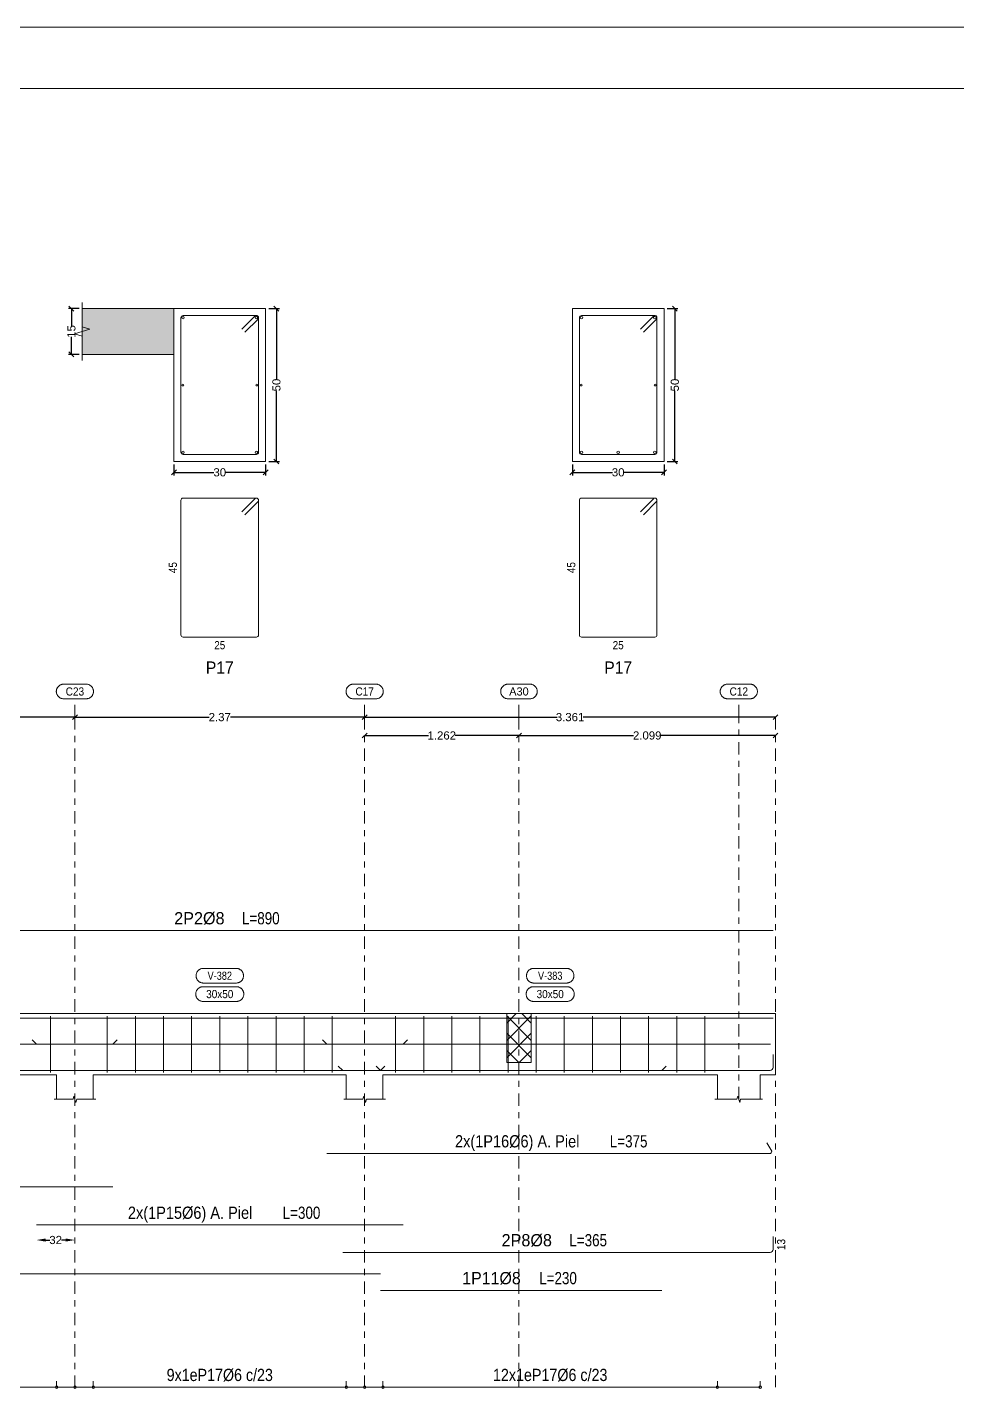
# Model space of a CAD drawing. Header units: millimetres. Extents: x 3 to 479, y -191 to 120.
# Drawn here: x 198.12 to 213.33, y -171.44 to -149.16 of the extents above; entities that cross this region are included whole.
import ezdxf
from ezdxf.enums import TextEntityAlignment as Align

# ---------------------------------------------------------------- set-up
doc = ezdxf.new("R2010")
doc.units = ezdxf.units.MM
doc.linetypes.add('CYPE_RAYAPUNTO', pattern=[0.4125, 0.2025, -0.105, 0, -0.105])
for name, color, linetype, lineweight in [('ALZ_ARM_LONG_ARM_TEXTOS', 3, 'Continuous', 9), ('ALZ_ARM_LONG_TXT_LONG', 3, 'Continuous', 9), ('ALZ_ARM_TRANS_TXT_EST', 3, 'Continuous', 9), ('ALZ_CONT_NUDOS', 122, 'Continuous', 9), ('ALZ_CONT_VIG_HORMIGON', 2, 'Continuous', 9), ('ALZ_COT_COT_ANCLAJES', 3, 'Continuous', 0), ('ALZ_COT_COT_ARM', 3, 'Continuous', 0), ('ALZ_COT_COT_EST', 3, 'Continuous', 0), ('ALZ_COT_COT_LIN_APOYOS', 2, 'CYPE_RAYAPUNTO', 0), ('ALZ_COT_LONGITUD_PROYECTADA', 122, 'Continuous', 0), ('ALZ_REF_COT_LIN_AUX_COTA', 2, 'CYPE_RAYAPUNTO', 9), ('ALZ_REF_REF_NOMBRE', 3, 'Continuous', 9), ('ALZ_REF_REF_REFERENCIA', 3, 'Continuous', 9), ('ALZ_REF_TEXTO_REF_NOMBRE', 3, 'Continuous', 9), ('ALZ_REF_TEXTO_REF_REFERENCIA', 3, 'Continuous', 9), ('ARM_LONGITUDINAL_Ø6', 151, 'Continuous', 9), ('ARM_LONGITUDINAL_Ø8', 32, 'Continuous', 9), ('ARM_TRANSVERSAL_Ø6', 151, 'Continuous', 9), ('RECUAD_LIMITES', 2, 'Continuous', 0), ('RECUAD_MARCO', 1, 'Continuous', 20), ('SEC_CONT_FORJADOS_SECCION', 8, 'Continuous', 9), ('SEC_CONT_VIG_HORMIGON_SECCION', 2, 'Continuous', 9), ('SEC_COTAS_SEC_DIM_VIGA', 122, 'Continuous', 0), ('SEC_COTAS_TEXTOS_DESPIECE_ESTRIBADO', 122, 'Continuous', 0), ('SEC_REF_TXT_POSICIONES_ARM_ESTRIBOS', 1, 'Continuous', 9)]:
    doc.layers.add(name, color=color, linetype=linetype, lineweight=lineweight)
doc.styles.add('CYPETXT_0.2_romans', font='arial.ttf', dxfattribs={"height": 0.133333})
doc.styles.add('CYPETXT_romans', font='arial.ttf', dxfattribs={"height": 0.2})
doc.dimstyles.new('cype_arrow', dxfattribs={"dimtxt": 0.18, "dimasz": 0.15, "dimexe": 0.05, "dimexo": 0.05, "dimgap": 0, "dimtad": 0, "dimdec": 4, "dimzin": 0, "dimdsep": 46, "dimtxsty": 'CYPETXT_0.2_romans', "dimcen": 0.09, "dimadec": 0, "dimazin": 0, "dimtfac": 1, "dimtdec": 4, "dimtofl": 0, "dimtmove": 2, "dimatfit": 3, "dimfxl": 1, "dimtolj": 1, "dimtzin": 0, "dimarcsym": 0})
doc.dimstyles.new('cype_oblique', dxfattribs={"dimtxt": 0.18, "dimasz": 0.18, "dimexe": 0.05, "dimexo": 0.05, "dimgap": 0, "dimtad": 0, "dimdec": 4, "dimzin": 0, "dimdsep": 46, "dimtxsty": 'CYPETXT_0.2_romans', "dimblk": 'OBLIQUE', "dimtsz": 0.04, "dimcen": 0.09, "dimadec": 0, "dimazin": 0, "dimtfac": 1, "dimtdec": 4, "dimtofl": 0, "dimtmove": 2, "dimatfit": 3, "dimfxl": 1, "dimtolj": 1, "dimtzin": 0, "dimarcsym": 0})

# ---------------------------------------------------------------- blocks, each defined once
blk = doc.blocks.new('*D817')
at = {"layer": 'Defpoints', "color": 0, "transparency": 16777216}
for p in [(200.523, -156.262), (202.023, -156.262), (202.023, -156.44)]:
    blk.add_point(p, dxfattribs=at)
at = {"layer": 'SEC_COTAS_SEC_DIM_VIGA', "color": 0, "lineweight": -2, "transparency": 16777216}
for p, q in [((200.523, -156.312), (200.523, -156.49)), ((202.023, -156.312), (202.023, -156.49)), ((200.483, -156.48), (200.563, -156.4)), ((200.523, -156.44), (201.178, -156.44)), ((202.023, -156.44), (201.368, -156.44)), ((201.983, -156.48), (202.063, -156.4))]:
    blk.add_line(p, q, dxfattribs=at)
at = {"layer": 'SEC_COTAS_SEC_DIM_VIGA', "color": 0, "transparency": 16777216, "insert": (201.273, -156.44), "char_height": 0.1333, "attachment_point": 5, "style": 'CYPETXT_0.2_romans'}
blk.add_mtext('\\A1;30', dxfattribs=at)
blk = doc.blocks.new('_OBLIQUE')
at = {"color": 0, "linetype": 'ByBlock', "lineweight": -2}
blk.add_line((-0.5, -0.5), (0.5, 0.5), dxfattribs=at)
blk = doc.blocks.new('*D818')
at = {"layer": 'Defpoints', "color": 0, "transparency": 16777216}
for p in [(198.846, -153.762), (199.023, -153.762), (199.023, -154.512)]:
    blk.add_point(p, dxfattribs=at)
at = {"layer": 'SEC_COTAS_SEC_DIM_VIGA', "color": 0, "lineweight": -2, "transparency": 16777216}
for p, q in [((198.973, -153.762), (198.796, -153.762)), ((198.886, -153.802), (198.806, -153.722)), ((198.846, -153.762), (198.846, -154.048)), ((198.846, -154.512), (198.846, -154.227)), ((198.973, -154.512), (198.796, -154.512)), ((198.886, -154.552), (198.806, -154.472))]:
    blk.add_line(p, q, dxfattribs=at)
at = {"layer": 'SEC_COTAS_SEC_DIM_VIGA', "color": 0, "transparency": 16777216, "insert": (198.846, -154.137), "char_height": 0.1333, "attachment_point": 5, "rotation": 90, "style": 'CYPETXT_0.2_romans'}
blk.add_mtext('\\A1;15', dxfattribs=at)
blk = doc.blocks.new('*D819')
at = {"layer": 'Defpoints', "color": 0, "transparency": 16777216}
for p in [(202.023, -153.762), (202.2, -153.762), (202.023, -156.262)]:
    blk.add_point(p, dxfattribs=at)
at = {"layer": 'SEC_COTAS_SEC_DIM_VIGA', "color": 0, "lineweight": -2, "transparency": 16777216}
for p, q in [((202.073, -153.762), (202.25, -153.762)), ((202.24, -153.802), (202.16, -153.722)), ((202.2, -153.762), (202.2, -154.917)), ((202.2, -156.262), (202.2, -155.108)), ((202.073, -156.262), (202.25, -156.262)), ((202.24, -156.302), (202.16, -156.222))]:
    blk.add_line(p, q, dxfattribs=at)
at = {"layer": 'SEC_COTAS_SEC_DIM_VIGA', "color": 0, "transparency": 16777216, "insert": (202.2, -155.012), "char_height": 0.1333, "attachment_point": 5, "rotation": 90, "style": 'CYPETXT_0.2_romans'}
blk.add_mtext('\\A1;50', dxfattribs=at)
blk = doc.blocks.new('*D820')
at = {"layer": 'Defpoints', "color": 0, "transparency": 16777216}
for p in [(207.041, -156.262), (208.541, -156.262), (208.541, -156.44)]:
    blk.add_point(p, dxfattribs=at)
at = {"layer": 'SEC_COTAS_SEC_DIM_VIGA', "color": 0, "lineweight": -2, "transparency": 16777216}
for p, q in [((207.041, -156.312), (207.041, -156.49)), ((208.541, -156.312), (208.541, -156.49)), ((207.001, -156.48), (207.081, -156.4)), ((207.041, -156.44), (207.696, -156.44)), ((208.541, -156.44), (207.886, -156.44)), ((208.501, -156.48), (208.581, -156.4))]:
    blk.add_line(p, q, dxfattribs=at)
at = {"layer": 'SEC_COTAS_SEC_DIM_VIGA', "color": 0, "transparency": 16777216, "insert": (207.791, -156.44), "char_height": 0.1333, "attachment_point": 5, "style": 'CYPETXT_0.2_romans'}
blk.add_mtext('\\A1;30', dxfattribs=at)
blk = doc.blocks.new('*D821')
at = {"layer": 'Defpoints', "color": 0, "transparency": 16777216}
for p in [(208.541, -153.762), (208.718, -153.762), (208.541, -156.262)]:
    blk.add_point(p, dxfattribs=at)
at = {"layer": 'SEC_COTAS_SEC_DIM_VIGA', "color": 0, "lineweight": -2, "transparency": 16777216}
for p, q in [((208.591, -153.762), (208.768, -153.762)), ((208.758, -153.802), (208.678, -153.722)), ((208.718, -153.762), (208.718, -154.917)), ((208.718, -156.262), (208.718, -155.108)), ((208.591, -156.262), (208.768, -156.262)), ((208.758, -156.302), (208.678, -156.222))]:
    blk.add_line(p, q, dxfattribs=at)
at = {"layer": 'SEC_COTAS_SEC_DIM_VIGA', "color": 0, "transparency": 16777216, "insert": (208.718, -155.012), "char_height": 0.1333, "attachment_point": 5, "rotation": 90, "style": 'CYPETXT_0.2_romans'}
blk.add_mtext('\\A1;50', dxfattribs=at)
blk = doc.blocks.new('*D822')
at = {"layer": 'ALZ_COT_LONGITUD_PROYECTADA', "color": 0, "lineweight": -2, "transparency": 16777216}
for p, q in [((203.603, -160.782), (203.683, -160.702)), ((203.643, -160.742), (204.687, -160.742)), ((206.167, -160.742), (205.123, -160.742)), ((206.127, -160.782), (206.207, -160.702))]:
    blk.add_line(p, q, dxfattribs=at)
at = {"layer": 'Defpoints', "color": 0, "transparency": 16777216}
for p in [(203.643, -160.742), (203.643, -160.742), (206.167, -160.742)]:
    blk.add_point(p, dxfattribs=at)
at = {"layer": 'ALZ_COT_LONGITUD_PROYECTADA', "color": 0, "transparency": 16777216, "insert": (204.905, -160.742), "char_height": 0.1333, "attachment_point": 5, "style": 'CYPETXT_0.2_romans'}
blk.add_mtext('\\A1;1.262', dxfattribs=at)
blk = doc.blocks.new('*D823')
at = {"layer": 'ALZ_COT_LONGITUD_PROYECTADA', "color": 0, "lineweight": -2, "transparency": 16777216}
for p, q in [((206.127, -160.782), (206.207, -160.702)), ((206.167, -160.742), (208.04, -160.742)), ((210.365, -160.742), (208.492, -160.742)), ((210.325, -160.782), (210.405, -160.702))]:
    blk.add_line(p, q, dxfattribs=at)
at = {"layer": 'Defpoints', "color": 0, "transparency": 16777216}
for p in [(206.167, -160.742), (206.167, -160.742), (210.365, -160.742)]:
    blk.add_point(p, dxfattribs=at)
at = {"layer": 'ALZ_COT_LONGITUD_PROYECTADA', "color": 0, "transparency": 16777216, "insert": (208.266, -160.742), "char_height": 0.1333, "attachment_point": 5, "style": 'CYPETXT_0.2_romans'}
blk.add_mtext('\\A1;2.099', dxfattribs=at)
blk = doc.blocks.new('*D826')
at = {"layer": 'ALZ_COT_LONGITUD_PROYECTADA', "color": 0, "lineweight": -2, "transparency": 16777216}
for p, q in [((193.005, -160.482), (193.085, -160.402)), ((193.045, -160.442), (195.748, -160.442)), ((198.903, -160.442), (196.2, -160.442)), ((198.863, -160.482), (198.943, -160.402))]:
    blk.add_line(p, q, dxfattribs=at)
at = {"layer": 'Defpoints', "color": 0, "transparency": 16777216}
for p in [(193.045, -160.442), (193.045, -160.442), (198.903, -160.442)]:
    blk.add_point(p, dxfattribs=at)
at = {"layer": 'ALZ_COT_LONGITUD_PROYECTADA', "color": 0, "transparency": 16777216, "insert": (195.974, -160.442), "char_height": 0.1333, "attachment_point": 5, "style": 'CYPETXT_0.2_romans'}
blk.add_mtext('\\A1;2.929', dxfattribs=at)
blk = doc.blocks.new('*D827')
at = {"layer": 'ALZ_COT_LONGITUD_PROYECTADA', "color": 0, "lineweight": -2, "transparency": 16777216}
for p, q in [((198.863, -160.482), (198.943, -160.402)), ((198.903, -160.442), (201.099, -160.442)), ((203.643, -160.442), (201.447, -160.442)), ((203.603, -160.482), (203.683, -160.402))]:
    blk.add_line(p, q, dxfattribs=at)
at = {"layer": 'Defpoints', "color": 0, "transparency": 16777216}
for p in [(198.903, -160.442), (198.903, -160.442), (203.643, -160.442)]:
    blk.add_point(p, dxfattribs=at)
at = {"layer": 'ALZ_COT_LONGITUD_PROYECTADA', "color": 0, "transparency": 16777216, "insert": (201.273, -160.442), "char_height": 0.1333, "attachment_point": 5, "style": 'CYPETXT_0.2_romans'}
blk.add_mtext('\\A1;2.37', dxfattribs=at)
blk = doc.blocks.new('*D828')
at = {"layer": 'ALZ_COT_LONGITUD_PROYECTADA', "color": 0, "lineweight": -2, "transparency": 16777216}
for p, q in [((203.603, -160.482), (203.683, -160.402)), ((203.643, -160.442), (206.792, -160.442)), ((210.365, -160.442), (207.216, -160.442)), ((210.325, -160.482), (210.405, -160.402))]:
    blk.add_line(p, q, dxfattribs=at)
at = {"layer": 'Defpoints', "color": 0, "transparency": 16777216}
for p in [(203.643, -160.442), (203.643, -160.442), (210.365, -160.442)]:
    blk.add_point(p, dxfattribs=at)
at = {"layer": 'ALZ_COT_LONGITUD_PROYECTADA', "color": 0, "transparency": 16777216, "insert": (207.004, -160.442), "char_height": 0.1333, "attachment_point": 5, "style": 'CYPETXT_0.2_romans'}
blk.add_mtext('\\A1;3.361', dxfattribs=at)
blk = doc.blocks.new('*D831')
at = {"layer": 'ALZ_COT_COT_ARM', "color": 0, "lineweight": -2, "transparency": 16777216}
for p, q in [((198.423, -168.99), (198.493, -168.99)), ((198.753, -168.99), (198.683, -168.99))]:
    blk.add_line(p, q, dxfattribs=at)
at = {"layer": 'ALZ_COT_COT_ARM', "color": 0, "transparency": 16777216}
for points in [[(198.423, -168.965), (198.423, -169.015), (198.273, -168.99)], [(198.753, -168.965), (198.753, -169.015), (198.903, -168.99)]]:
    blk.add_solid(points, dxfattribs=at)
at = {"layer": 'Defpoints', "color": 0, "transparency": 16777216}
for p in [(198.273, -168.99), (198.903, -168.99), (198.903, -168.99)]:
    blk.add_point(p, dxfattribs=at)
at = {"layer": 'ALZ_COT_COT_ARM', "color": 0, "transparency": 16777216, "insert": (198.588, -168.99), "char_height": 0.1333, "attachment_point": 5, "style": 'CYPETXT_0.2_romans'}
blk.add_mtext('\\A1;32', dxfattribs=at)

msp = doc.modelspace()

# ---------------------------------------------------------------- hatches: boundary and pattern name
at = {"layer": 'SEC_CONT_FORJADOS_SECCION', "true_color": 0xdad7d3}
msp.add_hatch(color=254, dxfattribs=at).paths.add_polyline_path([(199.02308, -154.51243), (200.52308, -154.51243), (200.52308, -153.76243), (199.02308, -153.76243)])

# ---------------------------------------------------------------- linework, layer by layer
at = {"layer": 'ALZ_CONT_NUDOS', "lineweight": 0}
for p, q in [((205.96747, -165.44389), (206.12239, -165.28897)), ((205.96747, -165.72674), (206.36747, -165.32674)), ((206.36747, -165.72674), (205.96747, -165.32674)), ((206.36747, -165.44389), (206.21255, -165.28897)), ((205.96747, -166.00958), (206.36747, -165.60958)), ((206.36747, -166.00958), (205.96747, -165.60958)), ((206.16402, -166.08897), (205.96747, -165.89242)), ((206.17091, -166.08897), (206.36747, -165.89242))]:
    msp.add_line(p, q, dxfattribs=at)
at = {"layer": 'ALZ_CONT_NUDOS'}
for p, q in [((198.60308, -166.28897), (198.60308, -166.68897)), ((199.20308, -166.28897), (199.20308, -166.68897)), ((203.34308, -166.28897), (203.34308, -166.68897)), ((203.94308, -166.28897), (203.94308, -166.68897)), ((209.41451, -166.28897), (209.41451, -166.68897)), ((210.11451, -166.28897), (210.11451, -166.68897))]:
    msp.add_line(p, q, dxfattribs=at)
for points in [[(198.60308, -165.28897), (199.20308, -165.28897)], [(203.34308, -165.28897), (203.94308, -165.28897)], [(209.41451, -165.28897), (210.11451, -165.28897), (210.36451, -165.28897), (210.36451, -166.28897), (210.11451, -166.28897)], [(198.56308, -166.68897), (198.87308, -166.68897), (198.88808, -166.63897), (198.91808, -166.73897), (198.93308, -166.68897), (199.24308, -166.68897)], [(203.30308, -166.68897), (203.61308, -166.68897), (203.62808, -166.63897), (203.65808, -166.73897), (203.67308, -166.68897), (203.98308, -166.68897)], [(209.37451, -166.68897), (209.73451, -166.68897), (209.74951, -166.63897), (209.77951, -166.73897), (209.79451, -166.68897), (210.15451, -166.68897)]]:
    msp.add_lwpolyline(points, dxfattribs=at)
at = {"layer": 'ALZ_CONT_NUDOS', "lineweight": 0}
msp.add_lwpolyline([(205.96747, -165.28897), (205.96747, -166.08897), (206.36747, -166.08897), (206.36747, -165.28897), (205.96747, -165.28897)], close=True, dxfattribs=at)
at = {"layer": 'ALZ_CONT_VIG_HORMIGON'}
for p, q in [((193.34451, -165.28897), (198.60308, -165.28897)), ((199.20308, -165.28897), (203.34308, -165.28897)), ((203.94308, -165.28897), (206.16747, -165.28897)), ((206.16747, -165.28897), (209.41451, -165.28897)), ((193.34451, -166.28897), (198.60308, -166.28897)), ((199.20308, -166.28897), (203.34308, -166.28897)), ((203.94308, -166.28897), (206.16747, -166.28897)), ((206.16747, -166.28897), (209.41451, -166.28897))]:
    msp.add_line(p, q, dxfattribs=at)
at = {"layer": 'ALZ_COT_COT_EST'}
for p, q in [((198.60308, -171.39519), (198.60308, -171.29519)), ((198.90308, -171.39519), (198.90308, -171.29519)), ((199.20308, -171.39519), (199.20308, -171.29519)), ((203.34308, -171.39519), (203.34308, -171.29519)), ((203.64308, -171.39519), (203.64308, -171.29519)), ((203.94308, -171.39519), (203.94308, -171.29519)), ((209.41451, -171.39519), (209.41451, -171.29519))]:
    msp.add_line(p, q, dxfattribs=at)
for points in [[(193.34451, -171.39519), (198.60308, -171.39519), (198.60308, -171.29519)], [(198.60308, -171.39519), (198.90308, -171.39519), (198.90308, -171.29519)], [(198.90308, -171.39519), (199.20308, -171.39519), (199.20308, -171.29519)], [(199.20308, -171.39519), (203.34308, -171.39519), (203.34308, -171.29519)], [(203.34308, -171.39519), (203.64308, -171.39519), (203.64308, -171.29519)], [(203.64308, -171.39519), (203.94308, -171.39519), (203.94308, -171.29519)], [(203.94308, -171.39519), (209.41451, -171.39519), (209.41451, -171.29519)], [(209.41451, -171.39519), (210.11451, -171.39519), (210.11451, -171.29519)]]:
    msp.add_lwpolyline(points, dxfattribs=at)
for centre in [(198.60308, -171.39519), (198.60308, -171.39519), (198.90308, -171.39519), (198.90308, -171.39519), (199.20308, -171.39519), (199.20308, -171.39519), (203.34308, -171.39519), (203.34308, -171.39519), (203.64308, -171.39519), (203.64308, -171.39519), (203.94308, -171.39519), (203.94308, -171.39519), (209.41451, -171.39519), (209.41451, -171.39519), (210.11451, -171.39519)]:
    msp.add_circle(centre, 0.02, dxfattribs=at)
at = {"layer": 'ALZ_COT_COT_LIN_APOYOS'}
for p, q in [((198.90308, -160.44176), (198.90308, -171.39519)), ((203.64308, -160.44176), (203.64308, -171.39519)), ((203.64308, -160.44176), (203.64308, -171.39519)), ((206.16747, -160.44176), (206.16747, -171.39519)), ((210.36451, -160.44176), (210.36451, -171.39519)), ((210.36451, -160.44176), (210.36451, -171.39519))]:
    msp.add_line(p, q, dxfattribs=at)
at = {"layer": 'ALZ_REF_COT_LIN_AUX_COTA'}
for p, q in [((198.90308, -160.44176), (198.90308, -160.14176)), ((203.64308, -160.44176), (203.64308, -160.14176)), ((206.16747, -160.44176), (206.16747, -160.14176)), ((209.76451, -160.44176), (209.76451, -160.14176)), ((209.76451, -166.68897), (209.76451, -160.44176))]:
    msp.add_line(p, q, dxfattribs=at)
at = {"layer": 'ALZ_REF_REF_NOMBRE'}
for points in [[(201.54108, -164.54897), (201.5491, -164.54924), (201.55708, -164.55004), (201.56499, -164.55138), (201.57279, -164.55324), (201.58045, -164.55561), (201.58793, -164.55849), (201.59521, -164.56187), (201.60224, -164.56572), (201.609, -164.57004), (201.61545, -164.5748), (201.62158, -164.57997), (201.62734, -164.58555), (201.63272, -164.5915), (201.63769, -164.59779), (201.64223, -164.6044), (201.64632, -164.6113), (201.64994, -164.61846), (201.65307, -164.62584), (201.6557, -164.63342), (201.65782, -164.64115), (201.65941, -164.64901), (201.66048, -164.65696), (201.66102, -164.66496), (201.66102, -164.67298), (201.66048, -164.68098), (201.65941, -164.68893), (201.65782, -164.69679), (201.6557, -164.70453), (201.65307, -164.7121), (201.64994, -164.71949), (201.64632, -164.72664), (201.64223, -164.73354), (201.63769, -164.74015), (201.63272, -164.74645), (201.62734, -164.7524), (201.62158, -164.75797), (201.61545, -164.76315), (201.609, -164.76791), (201.60224, -164.77222), (201.59521, -164.77608), (201.58793, -164.77945), (201.58045, -164.78233), (201.57279, -164.78471), (201.56499, -164.78657), (201.55708, -164.7879), (201.5491, -164.7887), (201.54108, -164.78897), (201.00508, -164.78897), (200.99707, -164.7887), (200.98909, -164.7879), (200.98118, -164.78657), (200.97338, -164.78471), (200.96572, -164.78233), (200.95824, -164.77945), (200.95096, -164.77608), (200.94393, -164.77222), (200.93717, -164.76791), (200.93071, -164.76315), (200.92459, -164.75797), (200.91883, -164.7524), (200.91345, -164.74645), (200.90848, -164.74015), (200.90394, -164.73354), (200.89985, -164.72664), (200.89623, -164.71949), (200.8931, -164.7121), (200.89047, -164.70453), (200.88835, -164.69679), (200.88676, -164.68893), (200.88569, -164.68098), (200.88515, -164.67298), (200.88515, -164.66496), (200.88569, -164.65696), (200.88676, -164.64901), (200.88835, -164.64115), (200.89047, -164.63342), (200.8931, -164.62584), (200.89623, -164.61846), (200.89985, -164.6113), (200.90394, -164.6044), (200.90848, -164.59779), (200.91345, -164.5915), (200.91883, -164.58555), (200.92459, -164.57997), (200.93071, -164.5748), (200.93717, -164.57004), (200.94393, -164.56572), (200.95096, -164.56187), (200.95824, -164.55849), (200.96572, -164.55561), (200.97338, -164.55324), (200.98118, -164.55138), (200.98909, -164.55004), (200.99707, -164.54924), (201.00508, -164.54897), (201.54108, -164.54897)], [(206.9468, -164.54897), (206.95481, -164.54924), (206.96279, -164.55004), (206.9707, -164.55138), (206.9785, -164.55324), (206.98616, -164.55561), (206.99364, -164.55849), (207.00092, -164.56187), (207.00795, -164.56572), (207.01471, -164.57004), (207.02117, -164.5748), (207.02729, -164.57997), (207.03305, -164.58555), (207.03843, -164.5915), (207.0434, -164.59779), (207.04794, -164.6044), (207.05203, -164.6113), (207.05565, -164.61846), (207.05878, -164.62584), (207.06141, -164.63342), (207.06353, -164.64115), (207.06512, -164.64901), (207.06619, -164.65696), (207.06673, -164.66496), (207.06673, -164.67298), (207.06619, -164.68098), (207.06512, -164.68893), (207.06353, -164.69679), (207.06141, -164.70453), (207.05878, -164.7121), (207.05565, -164.71949), (207.05203, -164.72664), (207.04794, -164.73354), (207.0434, -164.74015), (207.03843, -164.74645), (207.03305, -164.7524), (207.02729, -164.75797), (207.02117, -164.76315), (207.01471, -164.76791), (207.00795, -164.77222), (207.00092, -164.77608), (206.99364, -164.77945), (206.98616, -164.78233), (206.9785, -164.78471), (206.9707, -164.78657), (206.96279, -164.7879), (206.95481, -164.7887), (206.9468, -164.78897), (206.4108, -164.78897), (206.40278, -164.7887), (206.3948, -164.7879), (206.38689, -164.78657), (206.37909, -164.78471), (206.37143, -164.78233), (206.36395, -164.77945), (206.35667, -164.77608), (206.34964, -164.77222), (206.34288, -164.76791), (206.33643, -164.76315), (206.3303, -164.75797), (206.32454, -164.7524), (206.31916, -164.74645), (206.31419, -164.74015), (206.30965, -164.73354), (206.30556, -164.72664), (206.30194, -164.71949), (206.29881, -164.7121), (206.29618, -164.70453), (206.29406, -164.69679), (206.29247, -164.68893), (206.2914, -164.68098), (206.29086, -164.67298), (206.29086, -164.66496), (206.2914, -164.65696), (206.29247, -164.64901), (206.29406, -164.64115), (206.29618, -164.63342), (206.29881, -164.62584), (206.30194, -164.61846), (206.30556, -164.6113), (206.30965, -164.6044), (206.31419, -164.59779), (206.31916, -164.5915), (206.32454, -164.58555), (206.3303, -164.57997), (206.33643, -164.5748), (206.34288, -164.57004), (206.34964, -164.56572), (206.35667, -164.56187), (206.36395, -164.55849), (206.37143, -164.55561), (206.37909, -164.55324), (206.38689, -164.55138), (206.3948, -164.55004), (206.40278, -164.54924), (206.4108, -164.54897), (206.9468, -164.54897)], [(201.54608, -164.84897), (201.5541, -164.84924), (201.56208, -164.85004), (201.56999, -164.85138), (201.57779, -164.85324), (201.58545, -164.85561), (201.59293, -164.85849), (201.60021, -164.86187), (201.60724, -164.86572), (201.614, -164.87004), (201.62045, -164.8748), (201.62658, -164.87997), (201.63234, -164.88555), (201.63772, -164.8915), (201.64269, -164.89779), (201.64723, -164.9044), (201.65132, -164.9113), (201.65494, -164.91846), (201.65807, -164.92584), (201.6607, -164.93342), (201.66282, -164.94115), (201.66441, -164.94901), (201.66548, -164.95696), (201.66602, -164.96496), (201.66602, -164.97298), (201.66548, -164.98098), (201.66441, -164.98893), (201.66282, -164.99679), (201.6607, -165.00453), (201.65807, -165.0121), (201.65494, -165.01949), (201.65132, -165.02664), (201.64723, -165.03354), (201.64269, -165.04015), (201.63772, -165.04645), (201.63234, -165.0524), (201.62658, -165.05797), (201.62045, -165.06315), (201.614, -165.06791), (201.60724, -165.07222), (201.60021, -165.07608), (201.59293, -165.07945), (201.58545, -165.08233), (201.57779, -165.08471), (201.56999, -165.08657), (201.56208, -165.0879), (201.5541, -165.0887), (201.54608, -165.08897), (201.00008, -165.08897), (200.99207, -165.0887), (200.98409, -165.0879), (200.97618, -165.08657), (200.96838, -165.08471), (200.96072, -165.08233), (200.95324, -165.07945), (200.94596, -165.07608), (200.93893, -165.07222), (200.93217, -165.06791), (200.92571, -165.06315), (200.91959, -165.05797), (200.91383, -165.0524), (200.90845, -165.04645), (200.90348, -165.04015), (200.89894, -165.03354), (200.89485, -165.02664), (200.89123, -165.01949), (200.8881, -165.0121), (200.88547, -165.00453), (200.88335, -164.99679), (200.88176, -164.98893), (200.88069, -164.98098), (200.88015, -164.97298), (200.88015, -164.96496), (200.88069, -164.95696), (200.88176, -164.94901), (200.88335, -164.94115), (200.88547, -164.93342), (200.8881, -164.92584), (200.89123, -164.91846), (200.89485, -164.9113), (200.89894, -164.9044), (200.90348, -164.89779), (200.90845, -164.8915), (200.91383, -164.88555), (200.91959, -164.87997), (200.92571, -164.8748), (200.93217, -164.87004), (200.93893, -164.86572), (200.94596, -164.86187), (200.95324, -164.85849), (200.96072, -164.85561), (200.96838, -164.85324), (200.97618, -164.85138), (200.98409, -164.85004), (200.99207, -164.84924), (201.00008, -164.84897), (201.54608, -164.84897)], [(206.9518, -164.84897), (206.95981, -164.84924), (206.96779, -164.85004), (206.9757, -164.85138), (206.9835, -164.85324), (206.99116, -164.85561), (206.99864, -164.85849), (207.00592, -164.86187), (207.01295, -164.86572), (207.01971, -164.87004), (207.02617, -164.8748), (207.03229, -164.87997), (207.03805, -164.88555), (207.04343, -164.8915), (207.0484, -164.89779), (207.05294, -164.9044), (207.05703, -164.9113), (207.06065, -164.91846), (207.06378, -164.92584), (207.06641, -164.93342), (207.06853, -164.94115), (207.07012, -164.94901), (207.07119, -164.95696), (207.07173, -164.96496), (207.07173, -164.97298), (207.07119, -164.98098), (207.07012, -164.98893), (207.06853, -164.99679), (207.06641, -165.00453), (207.06378, -165.0121), (207.06065, -165.01949), (207.05703, -165.02664), (207.05294, -165.03354), (207.0484, -165.04015), (207.04343, -165.04645), (207.03805, -165.0524), (207.03229, -165.05797), (207.02617, -165.06315), (207.01971, -165.06791), (207.01295, -165.07222), (207.00592, -165.07608), (206.99864, -165.07945), (206.99116, -165.08233), (206.9835, -165.08471), (206.9757, -165.08657), (206.96779, -165.0879), (206.95981, -165.0887), (206.9518, -165.08897), (206.4058, -165.08897), (206.39778, -165.0887), (206.3898, -165.0879), (206.38189, -165.08657), (206.37409, -165.08471), (206.36643, -165.08233), (206.35895, -165.07945), (206.35167, -165.07608), (206.34464, -165.07222), (206.33788, -165.06791), (206.33143, -165.06315), (206.3253, -165.05797), (206.31954, -165.0524), (206.31416, -165.04645), (206.30919, -165.04015), (206.30465, -165.03354), (206.30056, -165.02664), (206.29694, -165.01949), (206.29381, -165.0121), (206.29118, -165.00453), (206.28906, -164.99679), (206.28747, -164.98893), (206.2864, -164.98098), (206.28586, -164.97298), (206.28586, -164.96496), (206.2864, -164.95696), (206.28747, -164.94901), (206.28906, -164.94115), (206.29118, -164.93342), (206.29381, -164.92584), (206.29694, -164.91846), (206.30056, -164.9113), (206.30465, -164.9044), (206.30919, -164.89779), (206.31416, -164.8915), (206.31954, -164.88555), (206.3253, -164.87997), (206.33143, -164.8748), (206.33788, -164.87004), (206.34464, -164.86572), (206.35167, -164.86187), (206.35895, -164.85849), (206.36643, -164.85561), (206.37409, -164.85324), (206.38189, -164.85138), (206.3898, -164.85004), (206.39778, -164.84924), (206.4058, -164.84897), (206.9518, -164.84897)]]:
    msp.add_lwpolyline(points, close=True, dxfattribs=at)
at = {"layer": 'ALZ_REF_REF_REFERENCIA'}
for points in [[(199.08708, -159.90176), (199.0951, -159.90203), (199.10308, -159.90284), (199.11099, -159.90417), (199.11879, -159.90603), (199.12645, -159.9084), (199.13393, -159.91129), (199.14121, -159.91466), (199.14824, -159.91852), (199.155, -159.92283), (199.16145, -159.92759), (199.16758, -159.93277), (199.17334, -159.93834), (199.17872, -159.94429), (199.18369, -159.95058), (199.18823, -159.95719), (199.19232, -159.96409), (199.19594, -159.97125), (199.19907, -159.97864), (199.2017, -159.98621), (199.20382, -159.99395), (199.20541, -160.0018), (199.20648, -160.00975), (199.20702, -160.01775), (199.20702, -160.02577), (199.20648, -160.03378), (199.20541, -160.04172), (199.20382, -160.04958), (199.2017, -160.05732), (199.19907, -160.06489), (199.19594, -160.07228), (199.19232, -160.07943), (199.18823, -160.08633), (199.18369, -160.09295), (199.17872, -160.09924), (199.17334, -160.10519), (199.16758, -160.11076), (199.16145, -160.11594), (199.155, -160.1207), (199.14824, -160.12501), (199.14121, -160.12887), (199.13393, -160.13224), (199.12645, -160.13512), (199.11879, -160.1375), (199.11099, -160.13936), (199.10308, -160.14069), (199.0951, -160.1415), (199.08708, -160.14176), (198.71908, -160.14176), (198.71107, -160.1415), (198.70309, -160.14069), (198.69518, -160.13936), (198.68738, -160.1375), (198.67972, -160.13512), (198.67224, -160.13224), (198.66496, -160.12887), (198.65793, -160.12501), (198.65117, -160.1207), (198.64471, -160.11594), (198.63859, -160.11076), (198.63283, -160.10519), (198.62745, -160.09924), (198.62248, -160.09295), (198.61794, -160.08633), (198.61385, -160.07943), (198.61023, -160.07228), (198.6071, -160.06489), (198.60447, -160.05732), (198.60235, -160.04958), (198.60076, -160.04172), (198.59969, -160.03378), (198.59915, -160.02577), (198.59915, -160.01775), (198.59969, -160.00975), (198.60076, -160.0018), (198.60235, -159.99395), (198.60447, -159.98621), (198.6071, -159.97864), (198.61023, -159.97125), (198.61385, -159.96409), (198.61794, -159.95719), (198.62248, -159.95058), (198.62745, -159.94429), (198.63283, -159.93834), (198.63859, -159.93277), (198.64471, -159.92759), (198.65117, -159.92283), (198.65793, -159.91852), (198.66496, -159.91466), (198.67224, -159.91129), (198.67972, -159.9084), (198.68738, -159.90603), (198.69518, -159.90417), (198.70309, -159.90284), (198.71107, -159.90203), (198.71908, -159.90176), (199.08708, -159.90176)], [(203.82708, -159.90176), (203.8351, -159.90203), (203.84308, -159.90284), (203.85099, -159.90417), (203.85879, -159.90603), (203.86645, -159.9084), (203.87393, -159.91129), (203.88121, -159.91466), (203.88824, -159.91852), (203.895, -159.92283), (203.90145, -159.92759), (203.90758, -159.93277), (203.91334, -159.93834), (203.91872, -159.94429), (203.92369, -159.95058), (203.92823, -159.95719), (203.93232, -159.96409), (203.93594, -159.97125), (203.93907, -159.97864), (203.9417, -159.98621), (203.94382, -159.99395), (203.94541, -160.0018), (203.94648, -160.00975), (203.94702, -160.01775), (203.94702, -160.02577), (203.94648, -160.03378), (203.94541, -160.04172), (203.94382, -160.04958), (203.9417, -160.05732), (203.93907, -160.06489), (203.93594, -160.07228), (203.93232, -160.07943), (203.92823, -160.08633), (203.92369, -160.09295), (203.91872, -160.09924), (203.91334, -160.10519), (203.90758, -160.11076), (203.90145, -160.11594), (203.895, -160.1207), (203.88824, -160.12501), (203.88121, -160.12887), (203.87393, -160.13224), (203.86645, -160.13512), (203.85879, -160.1375), (203.85099, -160.13936), (203.84308, -160.14069), (203.8351, -160.1415), (203.82708, -160.14176), (203.45908, -160.14176), (203.45107, -160.1415), (203.44309, -160.14069), (203.43518, -160.13936), (203.42738, -160.1375), (203.41972, -160.13512), (203.41224, -160.13224), (203.40496, -160.12887), (203.39793, -160.12501), (203.39117, -160.1207), (203.38471, -160.11594), (203.37859, -160.11076), (203.37283, -160.10519), (203.36745, -160.09924), (203.36248, -160.09295), (203.35794, -160.08633), (203.35385, -160.07943), (203.35023, -160.07228), (203.3471, -160.06489), (203.34447, -160.05732), (203.34235, -160.04958), (203.34076, -160.04172), (203.33969, -160.03378), (203.33915, -160.02577), (203.33915, -160.01775), (203.33969, -160.00975), (203.34076, -160.0018), (203.34235, -159.99395), (203.34447, -159.98621), (203.3471, -159.97864), (203.35023, -159.97125), (203.35385, -159.96409), (203.35794, -159.95719), (203.36248, -159.95058), (203.36745, -159.94429), (203.37283, -159.93834), (203.37859, -159.93277), (203.38471, -159.92759), (203.39117, -159.92283), (203.39793, -159.91852), (203.40496, -159.91466), (203.41224, -159.91129), (203.41972, -159.9084), (203.42738, -159.90603), (203.43518, -159.90417), (203.44309, -159.90284), (203.45107, -159.90203), (203.45908, -159.90176), (203.82708, -159.90176)], [(206.34647, -159.90176), (206.35448, -159.90203), (206.36246, -159.90284), (206.37037, -159.90417), (206.37817, -159.90603), (206.38583, -159.9084), (206.39331, -159.91129), (206.40059, -159.91466), (206.40762, -159.91852), (206.41438, -159.92283), (206.42084, -159.92759), (206.42696, -159.93277), (206.43273, -159.93834), (206.4381, -159.94429), (206.44308, -159.95058), (206.44761, -159.95719), (206.4517, -159.96409), (206.45532, -159.97125), (206.45845, -159.97864), (206.46108, -159.98621), (206.4632, -159.99395), (206.4648, -160.0018), (206.46586, -160.00975), (206.4664, -160.01775), (206.4664, -160.02577), (206.46586, -160.03378), (206.4648, -160.04172), (206.4632, -160.04958), (206.46108, -160.05732), (206.45845, -160.06489), (206.45532, -160.07228), (206.4517, -160.07943), (206.44761, -160.08633), (206.44308, -160.09295), (206.4381, -160.09924), (206.43273, -160.10519), (206.42696, -160.11076), (206.42084, -160.11594), (206.41438, -160.1207), (206.40762, -160.12501), (206.40059, -160.12887), (206.39331, -160.13224), (206.38583, -160.13512), (206.37817, -160.1375), (206.37037, -160.13936), (206.36246, -160.14069), (206.35448, -160.1415), (206.34647, -160.14176), (205.98847, -160.14176), (205.98045, -160.1415), (205.97247, -160.14069), (205.96456, -160.13936), (205.95676, -160.1375), (205.9491, -160.13512), (205.94162, -160.13224), (205.93435, -160.12887), (205.92731, -160.12501), (205.92055, -160.1207), (205.9141, -160.11594), (205.90797, -160.11076), (205.90221, -160.10519), (205.89683, -160.09924), (205.89186, -160.09295), (205.88732, -160.08633), (205.88323, -160.07943), (205.87962, -160.07228), (205.87648, -160.06489), (205.87385, -160.05732), (205.87174, -160.04958), (205.87014, -160.04172), (205.86907, -160.03378), (205.86853, -160.02577), (205.86853, -160.01775), (205.86907, -160.00975), (205.87014, -160.0018), (205.87174, -159.99395), (205.87385, -159.98621), (205.87648, -159.97864), (205.87962, -159.97125), (205.88323, -159.96409), (205.88732, -159.95719), (205.89186, -159.95058), (205.89683, -159.94429), (205.90221, -159.93834), (205.90797, -159.93277), (205.9141, -159.92759), (205.92055, -159.92283), (205.92731, -159.91852), (205.93435, -159.91466), (205.94162, -159.91129), (205.9491, -159.9084), (205.95676, -159.90603), (205.96456, -159.90417), (205.97247, -159.90284), (205.98045, -159.90203), (205.98847, -159.90176), (206.34647, -159.90176)], [(209.94851, -159.90176), (209.95652, -159.90203), (209.9645, -159.90284), (209.97241, -159.90417), (209.98021, -159.90603), (209.98787, -159.9084), (209.99535, -159.91129), (210.00263, -159.91466), (210.00966, -159.91852), (210.01642, -159.92283), (210.02288, -159.92759), (210.029, -159.93277), (210.03476, -159.93834), (210.04014, -159.94429), (210.04511, -159.95058), (210.04965, -159.95719), (210.05374, -159.96409), (210.05736, -159.97125), (210.06049, -159.97864), (210.06312, -159.98621), (210.06524, -159.99395), (210.06683, -160.0018), (210.0679, -160.00975), (210.06844, -160.01775), (210.06844, -160.02577), (210.0679, -160.03378), (210.06683, -160.04172), (210.06524, -160.04958), (210.06312, -160.05732), (210.06049, -160.06489), (210.05736, -160.07228), (210.05374, -160.07943), (210.04965, -160.08633), (210.04511, -160.09295), (210.04014, -160.09924), (210.03476, -160.10519), (210.029, -160.11076), (210.02288, -160.11594), (210.01642, -160.1207), (210.00966, -160.12501), (210.00263, -160.12887), (209.99535, -160.13224), (209.98787, -160.13512), (209.98021, -160.1375), (209.97241, -160.13936), (209.9645, -160.14069), (209.95652, -160.1415), (209.94851, -160.14176), (209.58051, -160.14176), (209.57249, -160.1415), (209.56451, -160.14069), (209.5566, -160.13936), (209.5488, -160.1375), (209.54114, -160.13512), (209.53366, -160.13224), (209.52638, -160.12887), (209.51935, -160.12501), (209.51259, -160.1207), (209.50614, -160.11594), (209.50001, -160.11076), (209.49425, -160.10519), (209.48887, -160.09924), (209.4839, -160.09295), (209.47936, -160.08633), (209.47527, -160.07943), (209.47165, -160.07228), (209.46852, -160.06489), (209.46589, -160.05732), (209.46377, -160.04958), (209.46218, -160.04172), (209.46111, -160.03378), (209.46057, -160.02577), (209.46057, -160.01775), (209.46111, -160.00975), (209.46218, -160.0018), (209.46377, -159.99395), (209.46589, -159.98621), (209.46852, -159.97864), (209.47165, -159.97125), (209.47527, -159.96409), (209.47936, -159.95719), (209.4839, -159.95058), (209.48887, -159.94429), (209.49425, -159.93834), (209.50001, -159.93277), (209.50614, -159.92759), (209.51259, -159.92283), (209.51935, -159.91852), (209.52638, -159.91466), (209.53366, -159.91129), (209.54114, -159.9084), (209.5488, -159.90603), (209.5566, -159.90417), (209.56451, -159.90284), (209.57249, -159.90203), (209.58051, -159.90176), (209.94851, -159.90176)]]:
    msp.add_lwpolyline(points, close=True, dxfattribs=at)
at = {"layer": 'ARM_LONGITUDINAL_Ø6'}
for p, q in [((198.27308, -165.78897), (198.20237, -165.71826)), ((199.5238, -165.78897), (199.59451, -165.71826)), ((203.02451, -165.78897), (202.95379, -165.71826)), ((204.27308, -165.78897), (204.3438, -165.71826))]:
    msp.add_line(p, q, dxfattribs=at)
for points in [[(192.4238, -165.78897), (199.5238, -165.78897)], [(198.27308, -165.78897), (204.27308, -165.78897)], [(203.02451, -165.78897), (210.28294, -165.78897)], [(203.02451, -167.5756), (210.28294, -167.5756), (210.294, -167.56632), (210.30121, -167.55382), (210.30372, -167.5396), (210.22451, -167.4024)], [(192.4238, -168.12279), (199.5238, -168.12279)], [(198.27308, -168.74377), (204.27308, -168.74377)]]:
    msp.add_lwpolyline(points, dxfattribs=at)
for centre in [(200.66808, -155.01243), (201.87808, -155.01243), (207.18599, -155.01243), (208.39599, -155.01243)]:
    msp.add_circle(centre, 0.015, dxfattribs=at)
at = {"layer": 'ARM_LONGITUDINAL_Ø8'}
for p, q in [((203.28451, -166.21697), (203.21123, -166.14892)), ((203.90308, -166.21697), (203.83237, -166.14626)), ((203.90308, -166.21697), (203.9738, -166.14626)), ((208.50308, -166.21697), (208.5738, -166.14626))]:
    msp.add_line(p, q, dxfattribs=at)
for points in [[(210.32451, -163.92897), (192.52451, -163.92897)], [(210.32451, -165.36097), (192.52451, -165.36097)], [(210.32451, -165.95697), (210.32451, -166.16897), (210.32085, -166.18734), (210.31045, -166.20291), (210.29487, -166.21332), (210.27651, -166.21697), (203.28451, -166.21697)], [(184.30451, -166.21697), (203.90308, -166.21697)], [(203.90308, -166.21697), (208.50308, -166.21697)], [(210.32451, -168.93268), (210.32451, -169.14468), (210.32085, -169.16305), (210.31045, -169.17862), (210.29487, -169.18903), (210.27651, -169.19268), (203.28451, -169.19268)], [(184.30451, -169.54325), (203.90308, -169.54325)], [(203.90308, -169.81268), (208.50308, -169.81268)]]:
    msp.add_lwpolyline(points, dxfattribs=at)
for centre in [(200.67308, -153.91243), (201.87308, -153.91243), (207.19099, -153.91243), (208.39099, -153.91243), (200.67308, -156.11243), (201.87308, -156.11243), (207.19099, -156.11243), (207.79099, -156.11243), (208.39099, -156.11243)]:
    msp.add_circle(centre, 0.02, dxfattribs=at)
at = {"layer": 'ARM_TRANSVERSAL_Ø6'}
for p, q in [((198.5038, -165.32897), (198.5038, -166.24897)), ((199.43308, -165.32897), (199.43308, -166.24897)), ((199.89308, -165.32897), (199.89308, -166.24897)), ((200.35308, -165.32897), (200.35308, -166.24897)), ((200.81308, -165.32897), (200.81308, -166.24897)), ((201.27308, -165.32897), (201.27308, -166.24897)), ((201.73308, -165.32897), (201.73308, -166.24897)), ((202.19308, -165.32897), (202.19308, -166.24897)), ((202.65308, -165.32897), (202.65308, -166.24897)), ((203.11308, -165.32897), (203.11308, -166.24897)), ((204.1488, -165.32897), (204.1488, -166.24897)), ((204.6088, -165.32897), (204.6088, -166.24897)), ((205.0688, -165.32897), (205.0688, -166.24897)), ((205.5288, -165.32897), (205.5288, -166.24897)), ((205.9888, -165.32897), (205.9888, -166.24897)), ((206.4488, -165.32897), (206.4488, -166.24897)), ((206.9088, -165.32897), (206.9088, -166.24897)), ((207.3688, -165.32897), (207.3688, -166.24897)), ((207.8288, -165.32897), (207.8288, -166.24897)), ((208.2888, -165.32897), (208.2888, -166.24897)), ((208.7488, -165.32897), (208.7488, -166.24897)), ((209.2088, -165.32897), (209.2088, -166.24897))]:
    msp.add_line(p, q, dxfattribs=at)
for points in [[(201.6857, -154.14931), (201.9014, -153.933), (201.90427, -153.92832), (201.90637, -153.92325), (201.90765, -153.91791), (201.90808, -153.91243), (201.90741, -153.9056), (201.90542, -153.89904), (201.90219, -153.89299), (201.89783, -153.88768), (201.89253, -153.88333), (201.88648, -153.8801), (201.87991, -153.8781), (201.87308, -153.87743), (200.67308, -153.87743), (200.65969, -153.8801), (200.64834, -153.88768), (200.64075, -153.89904), (200.63808, -153.91243), (200.63808, -156.11243), (200.64075, -156.12582), (200.64834, -156.13718), (200.65969, -156.14477), (200.67308, -156.14743), (201.87308, -156.14743), (201.88648, -156.14477), (201.89783, -156.13718), (201.90542, -156.12582), (201.90808, -156.11243), (201.90808, -153.91243), (201.90741, -153.9056), (201.90542, -153.89904), (201.90219, -153.89299), (201.89783, -153.88768), (201.89253, -153.88333), (201.88648, -153.8801), (201.87991, -153.8781), (201.87308, -153.87743), (201.86626, -153.8781), (201.85969, -153.8801), (201.85364, -153.88333), (201.84834, -153.88768), (201.6362, -154.09981)], [(208.2036, -154.14931), (208.4193, -153.933), (208.42217, -153.92832), (208.42427, -153.92325), (208.42556, -153.91791), (208.42599, -153.91243), (208.42531, -153.9056), (208.42332, -153.89904), (208.42009, -153.89299), (208.41573, -153.88768), (208.41043, -153.88333), (208.40438, -153.8801), (208.39781, -153.8781), (208.39099, -153.87743), (207.19099, -153.87743), (207.17759, -153.8801), (207.16624, -153.88768), (207.15865, -153.89904), (207.15599, -153.91243), (207.15599, -156.11243), (207.15865, -156.12582), (207.16624, -156.13718), (207.17759, -156.14477), (207.19099, -156.14743), (208.39099, -156.14743), (208.40438, -156.14477), (208.41573, -156.13718), (208.42332, -156.12582), (208.42599, -156.11243), (208.42599, -153.91243), (208.42531, -153.9056), (208.42332, -153.89904), (208.42009, -153.89299), (208.41573, -153.88768), (208.41043, -153.88333), (208.40438, -153.8801), (208.39781, -153.8781), (208.39099, -153.87743), (208.38416, -153.8781), (208.37759, -153.8801), (208.37154, -153.88333), (208.36624, -153.88768), (208.15411, -154.09981)], [(201.6857, -157.13365), (201.9014, -156.91734), (201.90427, -156.91265), (201.90637, -156.90758), (201.90765, -156.90224), (201.90808, -156.89676), (201.90741, -156.88994), (201.90542, -156.88337), (201.90219, -156.87732), (201.89783, -156.87202), (201.89253, -156.86766), (201.88648, -156.86443), (201.87991, -156.86244), (201.87308, -156.86176), (200.67308, -156.86176), (200.65969, -156.86443), (200.64834, -156.87202), (200.64075, -156.88337), (200.63808, -156.89676), (200.63808, -159.09676), (200.64075, -159.11016), (200.64834, -159.12151), (200.65969, -159.1291), (200.67308, -159.13176), (201.87308, -159.13176), (201.88648, -159.1291), (201.89783, -159.12151), (201.90542, -159.11016), (201.90808, -159.09676), (201.90808, -156.89676), (201.90741, -156.88994), (201.90542, -156.88337), (201.90219, -156.87732), (201.89783, -156.87202), (201.89253, -156.86766), (201.88648, -156.86443), (201.87991, -156.86244), (201.87308, -156.86176), (201.86626, -156.86244), (201.85969, -156.86443), (201.85364, -156.86766), (201.84834, -156.87202), (201.6362, -157.08415)], [(208.2036, -157.13365), (208.4193, -156.91734), (208.42217, -156.91265), (208.42427, -156.90758), (208.42556, -156.90224), (208.42599, -156.89676), (208.42531, -156.88994), (208.42332, -156.88337), (208.42009, -156.87732), (208.41573, -156.87202), (208.41043, -156.86766), (208.40438, -156.86443), (208.39781, -156.86244), (208.39099, -156.86176), (207.19099, -156.86176), (207.17759, -156.86443), (207.16624, -156.87202), (207.15865, -156.88337), (207.15599, -156.89676), (207.15599, -159.09676), (207.15865, -159.11016), (207.16624, -159.12151), (207.17759, -159.1291), (207.19099, -159.13176), (208.39099, -159.13176), (208.40438, -159.1291), (208.41573, -159.12151), (208.42332, -159.11016), (208.42599, -159.09676), (208.42599, -156.89676), (208.42531, -156.88994), (208.42332, -156.88337), (208.42009, -156.87732), (208.41573, -156.87202), (208.41043, -156.86766), (208.40438, -156.86443), (208.39781, -156.86244), (208.39099, -156.86176), (208.38416, -156.86244), (208.37759, -156.86443), (208.37154, -156.86766), (208.36624, -156.87202), (208.15411, -157.08415)]]:
    msp.add_lwpolyline(points, dxfattribs=at)
at = {"layer": 'RECUAD_LIMITES'}
msp.add_lwpolyline([(169.13751, -191.16316), (228.53751, -191.16316), (228.53751, -149.16316), (169.13751, -149.16316), (169.13751, -191.16316)], close=True, dxfattribs=at)
at = {"layer": 'RECUAD_MARCO'}
msp.add_lwpolyline([(171.63751, -190.16316), (227.53751, -190.16316), (227.53751, -150.16316), (171.63751, -150.16316), (171.63751, -190.16316)], close=True, dxfattribs=at)
at = {"layer": 'SEC_CONT_FORJADOS_SECCION'}
for points in [[(199.02308, -154.61243), (199.02308, -154.21243), (198.89808, -154.17493), (199.14808, -154.09993), (199.02308, -154.06243), (199.02308, -153.66243)], [(199.02308, -154.51243), (200.52308, -154.51243), (200.52308, -153.76243), (199.02308, -153.76243)]]:
    msp.add_lwpolyline(points, dxfattribs=at)
at = {"layer": 'SEC_CONT_FORJADOS_SECCION', "color": 254, "true_color": 0xdad7d3}
msp.add_lwpolyline([(199.02308, -154.51243), (200.52308, -154.51243), (200.52308, -153.76243), (199.02308, -153.76243)], close=True, dxfattribs=at)
at = {"layer": 'SEC_CONT_VIG_HORMIGON_SECCION'}
for points in [[(202.02308, -153.76243), (200.52308, -153.76243), (200.52308, -156.26243), (202.02308, -156.26243), (202.02308, -153.76243)], [(208.54099, -153.76243), (207.04099, -153.76243), (207.04099, -156.26243), (208.54099, -156.26243), (208.54099, -153.76243)]]:
    msp.add_lwpolyline(points, close=True, dxfattribs=at)

# ---------------------------------------------------------------- texts
at = {"layer": 'ALZ_ARM_LONG_ARM_TEXTOS', "style": 'CYPETXT_romans'}
for s, width, p in [('2P2%%c8', 0.947337, (200.93951, -163.82897)), ('2x(1P16%%c6) A. Piel', 0.851134, (206.13951, -167.4756)), ('2x(1P15%%c6) A. Piel', 0.851134, (200.78808, -168.64377)), ('2P8%%c8', 0.947337, (206.29551, -169.09268)), ('1P11%%c8', 0.935124, (205.71808, -169.71268))]:
    msp.add_text(s, height=0.2, dxfattribs=dict(at, width=width)).set_placement(p, align=Align.CENTER)
at = {"layer": 'ALZ_ARM_LONG_TXT_LONG', "style": 'CYPETXT_romans', "width": 0.785606}
for s, p in [(' L=890', (201.91401, -163.82897)), (' L=375', (207.93151, -167.4756)), (' L=300', (202.58008, -168.64377)), (' L=365', (207.27001, -169.09268)), (' L=230', (206.77658, -169.71268))]:
    msp.add_text(s, height=0.2, dxfattribs=at).set_placement(p, align=Align.CENTER)
at = {"layer": 'ALZ_ARM_TRANS_TXT_EST', "style": 'CYPETXT_romans'}
for s, width, p in [('9x1eP17%%c6 c/23', 0.835132, (201.27308, -171.29519)), ('12x1eP17%%c6 c/23', 0.837616, (206.6788, -171.29519))]:
    msp.add_text(s, height=0.2, dxfattribs=dict(at, width=width)).set_placement(p, align=Align.CENTER)
at = {"layer": 'ALZ_COT_COT_ANCLAJES', "style": 'CYPETXT_romans', "width": 0.872274}
msp.add_text('13', height=0.133333, rotation=90, dxfattribs=at).set_placement((210.39117, -169.06268), align=Align.TOP_CENTER)
at = {"layer": 'ALZ_REF_TEXTO_REF_NOMBRE', "style": 'CYPETXT_romans'}
for s, width, p in [('V-382', 0.803518, (201.27308, -164.66897)), ('V-383', 0.803518, (206.6788, -164.66897)), ('30x50', 0.876123, (201.27308, -164.96897)), ('30x50', 0.876123, (206.6788, -164.96897))]:
    msp.add_text(s, height=0.133333, dxfattribs=dict(at, width=width)).set_placement(p, align=Align.MIDDLE_CENTER)
at = {"layer": 'ALZ_REF_TEXTO_REF_REFERENCIA', "style": 'CYPETXT_romans'}
for s, width, p in [('C23', 0.8832, (198.90308, -160.02176)), ('C17', 0.8832, (203.64308, -160.02176)), ('A30', 0.960644, (206.16747, -160.02176)), ('C12', 0.8832, (209.76451, -160.02176))]:
    msp.add_text(s, height=0.133333, dxfattribs=dict(at, width=width)).set_placement(p, align=Align.MIDDLE_CENTER)
at = {"layer": 'SEC_COTAS_TEXTOS_DESPIECE_ESTRIBADO', "style": 'CYPETXT_romans', "width": 0.872274}
for p in [(200.57142, -157.99676), (207.08932, -157.99676)]:
    msp.add_text('45', height=0.133333, rotation=90, dxfattribs=at).set_placement(p, align=Align.CENTER)
for p in [(201.27308, -159.19843), (207.79099, -159.19843)]:
    msp.add_text('25', height=0.133333, dxfattribs=at).set_placement(p, align=Align.TOP_CENTER)
at = {"layer": 'SEC_REF_TXT_POSICIONES_ARM_ESTRIBOS', "style": 'CYPETXT_romans', "width": 0.91451}
for p in [(201.27308, -159.63176), (207.79099, -159.63176)]:
    msp.add_text('P17', height=0.2, dxfattribs=at).set_placement(p, align=Align.MIDDLE_CENTER)

# ---------------------------------------------------------------- dimensions: what is measured, and where the dimension line sits
at = {"layer": 'ALZ_COT_COT_ARM'}
dim = msp.add_aligned_dim(p1=(198.27308, -168.98977), p2=(198.90308, -168.98977), distance=0, text='32', dimstyle='cype_arrow', override={"dimexe": 0, "dimexo": 0}, dxfattribs=at)
dim.commit()
dim.dimension.update_dxf_attribs({"geometry": '*D831', "text_midpoint": (198.58808, -168.98977)})
at = {"layer": 'ALZ_COT_LONGITUD_PROYECTADA'}
for p1, p2, text, picture, middle in [((198.90308, -160.44176), (193.04451, -160.44176), '2.929', '*D826', (195.9738, -160.44176)), ((203.64308, -160.44176), (198.90308, -160.44176), '2.37', '*D827', (201.27308, -160.44176)), ((210.36451, -160.44176), (203.64308, -160.44176), '3.361', '*D828', (207.0038, -160.44176)), ((206.16747, -160.74176), (203.64308, -160.74176), '1.262', '*D822', (204.90528, -160.74176)), ((210.36451, -160.74176), (206.16747, -160.74176), '2.099', '*D823', (208.26599, -160.74176))]:
    dim = msp.add_aligned_dim(p1=p1, p2=p2, distance=0, text=text, dimstyle='cype_oblique', override={"dimexe": 0, "dimexo": 0}, dxfattribs=at)
    dim.commit()
    dim.dimension.update_dxf_attribs({"geometry": picture, "text_midpoint": middle})
at = {"layer": 'SEC_COTAS_SEC_DIM_VIGA'}
for p1, p2, distance, text, picture, middle in [((199.02308, -154.51243), (199.02308, -153.76243), 0.17733, '15', '*D818', (198.84575, -154.13743)), ((202.02308, -156.26243), (202.02308, -153.76243), -0.17733, '50', '*D819', (202.20042, -155.01243)), ((208.54099, -156.26243), (208.54099, -153.76243), -0.17733, '50', '*D821', (208.71832, -155.01243)), ((200.52308, -156.26243), (202.02308, -156.26243), -0.17733, '30', '*D817', (201.27308, -156.43976)), ((207.04099, -156.26243), (208.54099, -156.26243), -0.17733, '30', '*D820', (207.79099, -156.43976))]:
    dim = msp.add_aligned_dim(p1=p1, p2=p2, distance=distance, text=text, dimstyle='cype_oblique', dxfattribs=at)
    dim.commit()
    dim.dimension.update_dxf_attribs({"geometry": picture, "text_midpoint": middle})

doc.saveas('drawing.dxf')
